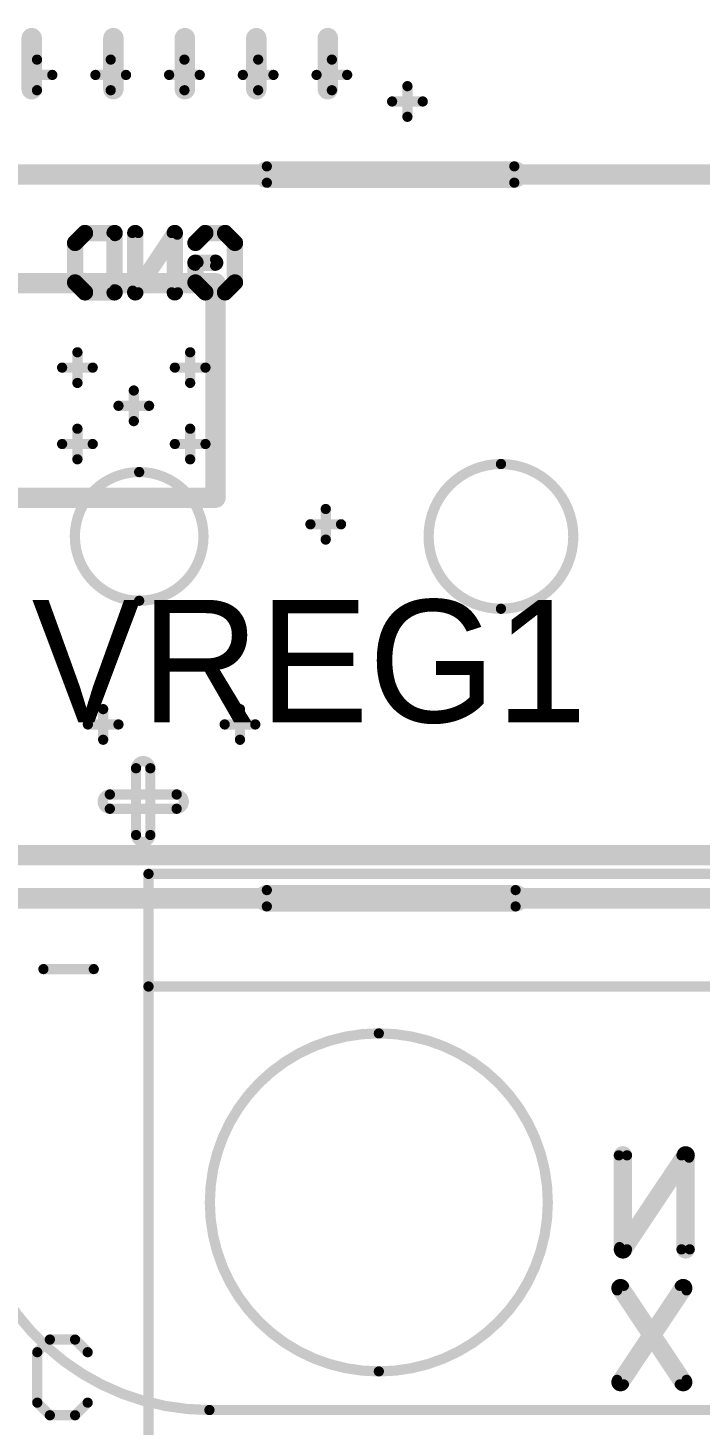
# Model space of a CAD drawing. Header units: millimetres. Extents: x 14 to 185, y 20 to 238.
# Drawn here: x 26.62 to 34.98, y 78.26 to 95.63 of the extents above; entities that cross this region are included whole.
import ezdxf

# ---------------------------------------------------------------- set-up
doc = ezdxf.new("R2010")
doc.units = ezdxf.units.MM
for name, color, linetype in [('BottomOverlay', 54, 'Continuous'), ('Mechanical2', 216, 'Continuous'), ('TopOverlay', 2, 'Continuous')]:
    doc.layers.add(name, color=color, linetype=linetype)

# ---------------------------------------------------------------- blocks, each defined once
blk = doc.blocks.new('POLOLU_2122_5')
at = {"layer": 'Mechanical2', "const_width": 0.127}
for points in [[(9.525, -1.27), (9.525, 15.24)], [(0.1524, 10.9601), (0.1524, 11.3411)], [(0.3429, 11.1506), (-0.0381, 11.1506)], [(-0.1778, 10.0203), (-0.1778, 10.4013)], [(0.0127, 10.2108), (-0.3683, 10.2108)], [(5.4102, 9.9441), (5.4102, 10.3251)], [(5.6007, 10.1346), (5.2197, 10.1346)], [(-0.1778, 9.10336), (-0.1778, 9.48436)], [(0.0127, 9.29386), (-0.3683, 9.29386)], [(7.8994, 8.8773), (7.8994, 9.2583)], [(8.0899, 9.0678), (7.7089, 9.0678)], [(3.46202, 8.25754), (3.46202, 8.63854)], [(4.41198, 8.25754), (4.41198, 8.63854)], [(-0.1778, 8.18642), (-0.1778, 8.56742)], [(0.0127, 8.37692), (-0.3683, 8.37692)], [(3.65252, 8.44804), (3.27152, 8.44804)], [(4.60248, 8.44804), (4.22148, 8.44804)], [(3.937, 7.5565), (3.937, 7.9375)], [(-0.1778, 7.26948), (-0.1778, 7.65048)], [(4.1275, 7.747), (3.7465, 7.747)], [(0.0127, 7.45998), (-0.3683, 7.45998)], [(7.8994, 7.1755), (7.8994, 7.5565)], [(3.46202, 6.85546), (3.46202, 7.23646)], [(4.41198, 6.85546), (4.41198, 7.23646)], [(8.0899, 7.366), (7.7089, 7.366)], [(3.65252, 7.04596), (3.27152, 7.04596)], [(4.60248, 7.04596), (4.22148, 7.04596)], [(-0.1778, 6.35254), (-0.1778, 6.73354)], [(0.0127, 6.54304), (-0.3683, 6.54304)]]:
    blk.add_lwpolyline(points, dxfattribs=at)
at = {"layer": 'Mechanical2', "const_width": 0.0635}
for points in [[(0.12065, 11.3411, 1), (0.18415, 11.3411, 1)], [(-0.06985, 11.1506, 1), (-0.00635, 11.1506, 1)], [(0.31115, 11.1506, 1), (0.37465, 11.1506, 1)], [(0.12065, 10.9601, 1), (0.18415, 10.9601, 1)], [(-0.20955, 10.4013, 1), (-0.14605, 10.4013, 1)], [(-0.40005, 10.2108, 1), (-0.33655, 10.2108, 1)], [(-0.01905, 10.2108, 1), (0.04445, 10.2108, 1)], [(5.37845, 10.3251, 1), (5.44195, 10.3251, 1)], [(-0.20955, 10.0203, 1), (-0.14605, 10.0203, 1)], [(5.18795, 10.1346, 1), (5.25145, 10.1346, 1)], [(5.56895, 10.1346, 1), (5.63245, 10.1346, 1)], [(5.37845, 9.9441, 1), (5.44195, 9.9441, 1)], [(-0.20955, 9.48436, 1), (-0.14605, 9.48436, 1)], [(-0.40005, 9.29386, 1), (-0.33655, 9.29386, 1)], [(-0.01905, 9.29386, 1), (0.04445, 9.29386, 1)], [(7.86765, 9.2583, 1), (7.93115, 9.2583, 1)], [(-0.20955, 9.10336, 1), (-0.14605, 9.10336, 1)], [(7.67715, 9.0678, 1), (7.74065, 9.0678, 1)], [(8.05815, 9.0678, 1), (8.12165, 9.0678, 1)], [(7.86765, 8.8773, 1), (7.93115, 8.8773, 1)], [(3.43027, 8.63854, 1), (3.49377, 8.63854, 1)], [(4.38023, 8.63854, 1), (4.44373, 8.63854, 1)], [(-0.20955, 8.56742, 1), (-0.14605, 8.56742, 1)], [(-0.40005, 8.37692, 1), (-0.33655, 8.37692, 1)], [(-0.01905, 8.37692, 1), (0.04445, 8.37692, 1)], [(3.23977, 8.44804, 1), (3.30327, 8.44804, 1)], [(3.62077, 8.44804, 1), (3.68427, 8.44804, 1)], [(4.18973, 8.44804, 1), (4.25323, 8.44804, 1)], [(4.57073, 8.44804, 1), (4.63423, 8.44804, 1)], [(-0.20955, 8.18642, 1), (-0.14605, 8.18642, 1)], [(3.43027, 8.25754, 1), (3.49377, 8.25754, 1)], [(4.38023, 8.25754, 1), (4.44373, 8.25754, 1)], [(3.90525, 7.9375, 1), (3.96875, 7.9375, 1)], [(-0.20955, 7.65048, 1), (-0.14605, 7.65048, 1)], [(3.71475, 7.747, 1), (3.77825, 7.747, 1)], [(4.09575, 7.747, 1), (4.15925, 7.747, 1)], [(-0.40005, 7.45998, 1), (-0.33655, 7.45998, 1)], [(-0.01905, 7.45998, 1), (0.04445, 7.45998, 1)], [(3.90525, 7.5565, 1), (3.96875, 7.5565, 1)], [(7.86765, 7.5565, 1), (7.93115, 7.5565, 1)], [(-0.20955, 7.26948, 1), (-0.14605, 7.26948, 1)], [(3.43027, 7.23646, 1), (3.49377, 7.23646, 1)], [(4.38023, 7.23646, 1), (4.44373, 7.23646, 1)], [(7.67715, 7.366, 1), (7.74065, 7.366, 1)], [(8.05815, 7.366, 1), (8.12165, 7.366, 1)], [(7.86765, 7.1755, 1), (7.93115, 7.1755, 1)], [(3.23977, 7.04596, 1), (3.30327, 7.04596, 1)], [(3.62077, 7.04596, 1), (3.68427, 7.04596, 1)], [(4.18973, 7.04596, 1), (4.25323, 7.04596, 1)], [(4.57073, 7.04596, 1), (4.63423, 7.04596, 1)], [(-0.20955, 6.73354, 1), (-0.14605, 6.73354, 1)], [(3.43027, 6.85546, 1), (3.49377, 6.85546, 1)], [(4.38023, 6.85546, 1), (4.44373, 6.85546, 1)], [(-0.40005, 6.54304, 1), (-0.33655, 6.54304, 1)], [(-0.01905, 6.54304, 1), (0.04445, 6.54304, 1)]]:
    blk.add_lwpolyline(points, format="xyb", close=True, dxfattribs=at)
at = {"layer": 'TopOverlay', "const_width": 0.254}
for points in [[(9.525, -1.27), (9.525, 15.24)], [(0, 10.16), (-0.635, 10.16)], [(0, 9.271), (-0.635, 9.271)], [(2.413, 5.969), (2.413, 8.763)], [(5.08, 8.763), (2.413, 8.763)], [(5.08, 5.969), (5.08, 8.763)], [(0, 8.382), (-0.635, 8.382)], [(0, 7.493), (-0.635, 7.493)], [(0, 6.477), (-0.635, 6.477)]]:
    blk.add_lwpolyline(points, dxfattribs=at)
at = {"layer": 'TopOverlay', "const_width": 0.127}
for points in [[(-0.6985, 10.16, 1), (-0.5715, 10.16, 1)], [(-0.0635, 10.16, 1), (0.0635, 10.16, 1)], [(-0.6985, 9.271, 1), (-0.5715, 9.271, 1)], [(-0.0635, 9.271, 1), (0.0635, 9.271, 1)], [(2.3495, 8.763, 1), (2.4765, 8.763, 1)], [(2.3495, 8.763, 1), (2.4765, 8.763, 1)], [(5.0165, 8.763, 1), (5.1435, 8.763, 1)], [(5.0165, 8.763, 1), (5.1435, 8.763, 1)], [(-0.6985, 8.382, 1), (-0.5715, 8.382, 1)], [(-0.0635, 8.382, 1), (0.0635, 8.382, 1)], [(-0.6985, 7.493, 1), (-0.5715, 7.493, 1)], [(-0.0635, 7.493, 1), (0.0635, 7.493, 1)], [(-0.6985, 6.477, 1), (-0.5715, 6.477, 1)], [(-0.0635, 6.477, 1), (0.0635, 6.477, 1)]]:
    blk.add_lwpolyline(points, format="xyb", close=True, dxfattribs=at)
blk = doc.blocks.new('ADAFRUIT_904_11')
at = {"layer": 'TopOverlay', "const_width": 0.127}
for points in [[(2.469, 19.706), (9.469, 19.706)], [(2.469, 18.306), (2.469, 19.706)], [(-4.191, 19.446), (16.129, 19.446)], [(1.162, 18.522), (1.789, 18.522)], [(2.469, 12.706), (2.469, 18.306)], [(2.469, 18.306), (9.469, 18.306)], [(1.085, 13.758), (1.242, 13.915)], [(1.242, 13.915), (1.556, 13.915)], [(1.556, 13.915), (1.712, 13.758)], [(1.085, 13.131), (1.085, 13.758)], [(1.085, 13.131), (1.242, 12.974)], [(1.242, 12.974), (1.556, 12.974)], [(1.556, 12.974), (1.712, 13.131)]]:
    blk.add_lwpolyline(points, dxfattribs=at)
at = {"layer": 'TopOverlay', "const_width": 0.0635}
for points in [[(2.437, 19.706, 1), (2.501, 19.706, 1)], [(2.437, 19.706, 1), (2.501, 19.706, 1)], [(1.13, 18.522, 1), (1.193, 18.522, 1)], [(1.757, 18.522, 1), (1.82, 18.522, 1)], [(2.437, 18.306, 1), (2.501, 18.306, 1)], [(2.437, 18.306, 1), (2.501, 18.306, 1)], [(2.437, 18.306, 1), (2.501, 18.306, 1)], [(1.21, 13.915, 1), (1.274, 13.915, 1)], [(1.21, 13.915, 1), (1.274, 13.915, 1)], [(1.524, 13.915, 1), (1.587, 13.915, 1)], [(1.524, 13.915, 1), (1.587, 13.915, 1)], [(1.054, 13.758, 1), (1.117, 13.758, 1)], [(1.054, 13.758, 1), (1.117, 13.758, 1)], [(1.681, 13.758, 1), (1.744, 13.758, 1)], [(1.054, 13.131, 1), (1.117, 13.131, 1)], [(1.054, 13.131, 1), (1.117, 13.131, 1)], [(1.21, 12.974, 1), (1.274, 12.974, 1)], [(1.21, 12.974, 1), (1.274, 12.974, 1)], [(1.524, 12.974, 1), (1.587, 12.974, 1)], [(1.524, 12.974, 1), (1.587, 12.974, 1)], [(1.681, 13.131, 1), (1.744, 13.131, 1)]]:
    blk.add_lwpolyline(points, format="xyb", close=True, dxfattribs=at)
blk = doc.blocks.new('ADAFRUIT_390_B_12')
at = {"layer": 'BottomOverlay', "const_width": 0.127}
for points in [[(40.682, -30.047), (40.682, -3)], [(25.255, -34.921), (25.255, -20.667)], [(25.382, -34.921), (25.382, -20.667)], [(34.255, -34.921), (34.255, -21.921)], [(34.382, -34.921), (34.382, -21.921)], [(38.656, -24.946), (37.487, -24.166)], [(38.684, -24.073), (37.515, -24.073)], [(38.684, -24.175), (37.515, -24.175)], [(38.712, -24.861), (37.543, -24.082)], [(39.138, -24.892), (40.307, -24.112)], [(40.307, -24.976), (39.138, -24.197)], [(40.363, -24.892), (39.194, -24.112)], [(39.194, -24.976), (40.363, -24.197)], [(38.684, -24.853), (37.515, -24.853)], [(38.684, -24.955), (37.515, -24.955)], [(25.216, -29.333), (25.216, -26.255)], [(25.42, -29.333), (25.42, -26.255)], [(34.216, -29.333), (34.216, -26.239)], [(34.42, -29.333), (34.42, -26.239)], [(26.019, -29.826), (26.141, -29.703)], [(26.072, -29.88), (26.195, -29.757)], [(26.66, -29.692), (26.168, -29.692)], [(26.66, -29.768), (26.168, -29.768)], [(26.756, -29.88), (26.633, -29.757)], [(26.81, -29.826), (26.687, -29.703)], [(26.007, -30.098), (26.007, -29.853)], [(26.084, -30.098), (26.084, -29.853)], [(26.745, -30.098), (26.745, -29.853)], [(26.821, -30.098), (26.821, -29.853)], [(26.195, -30.194), (26.072, -30.071)], [(26.376, -30.221), (26.376, -29.976)], [(26.452, -30.221), (26.452, -29.976)], [(26.633, -30.194), (26.756, -30.071)], [(26.141, -30.248), (26.019, -30.125)], [(26.66, -30.183), (26.414, -30.183)], [(26.66, -30.259), (26.414, -30.259)], [(26.687, -30.248), (26.81, -30.125)], [(26.783, -30.44), (26.046, -30.44)], [(26.804, -30.938), (26.067, -30.447)], [(33.027, -31.286), (33.027, -30.455)], [(33.205, -31.286), (33.205, -30.455)], [(26.762, -31.002), (26.024, -30.51)], [(26.783, -30.516), (26.046, -30.516)], [(33.531, -30.782), (32.701, -30.782)], [(26.783, -30.932), (26.046, -30.932)], [(33.531, -30.96), (32.701, -30.96)], [(26.783, -31.008), (26.046, -31.008)], [(26.007, -31.595), (26.007, -31.227)], [(26.783, -31.189), (26.046, -31.189)], [(26.783, -31.265), (26.046, -31.265)], [(26.084, -31.595), (26.084, -31.227)], [(26.745, -31.595), (26.745, -31.227)], [(26.821, -31.595), (26.821, -31.227)], [(26.141, -31.745), (26.019, -31.622)], [(26.195, -31.691), (26.072, -31.568)], [(26.66, -31.68), (26.168, -31.68)], [(26.633, -31.691), (26.756, -31.568)], [(26.687, -31.745), (26.81, -31.622)], [(26.66, -31.756), (26.168, -31.756)]]:
    blk.add_lwpolyline(points, dxfattribs=at)
for points in [[(37.487, -24.166, -1), (37.543, -24.082)], [(37.515, -24.175, -1), (37.515, -24.073)], [(38.684, -24.073, -1), (38.684, -24.175)], [(39.138, -24.197, -1), (39.194, -24.112)], [(40.307, -24.112, -1), (40.363, -24.197)], [(37.515, -24.955, -1), (37.515, -24.853)], [(38.712, -24.861, -1), (38.656, -24.946)], [(38.684, -24.853, -1), (38.684, -24.955)], [(39.194, -24.976, -1), (39.138, -24.892)], [(40.363, -24.892, -1), (40.307, -24.976)], [(25.216, -26.255, -1), (25.42, -26.255)], [(34.216, -26.239, -1), (34.42, -26.239)], [(25.42, -29.333, -1), (25.216, -29.333)], [(34.42, -29.333, -1), (34.216, -29.333)], [(26.168, -29.768, -1), (26.168, -29.692)], [(26.141, -29.703, -1), (26.195, -29.757)], [(26.633, -29.757, -1), (26.687, -29.703)], [(26.66, -29.692, -1), (26.66, -29.768)], [(26.007, -29.853, -1), (26.084, -29.853)], [(26.072, -29.88, -1), (26.019, -29.826)], [(26.376, -29.976, -1), (26.452, -29.976)], [(26.745, -29.853, -1), (26.821, -29.853)], [(26.81, -29.826, -1), (26.756, -29.88)], [(26.019, -30.125, -1), (26.072, -30.071)], [(26.084, -30.098, -1), (26.007, -30.098)], [(26.821, -30.098, -1), (26.745, -30.098)], [(26.756, -30.071, -1), (26.81, -30.125)], [(40.682, -30.047, -0.414214), (37.682, -33.047)], [(26.195, -30.194, -1), (26.141, -30.248)], [(26.414, -30.259, -1), (26.414, -30.183)], [(26.452, -30.221, -1), (26.376, -30.221)], [(26.687, -30.248, -1), (26.633, -30.194)], [(26.66, -30.183, -1), (26.66, -30.259)], [(26.024, -30.51, -1), (26.067, -30.447)], [(26.046, -30.516, -1), (26.046, -30.44)], [(26.783, -30.44, -1), (26.783, -30.516)], [(33.027, -30.455, -1), (33.205, -30.455)], [(32.701, -30.96, -1), (32.701, -30.782)], [(33.531, -30.782, -1), (33.531, -30.96)], [(26.046, -31.008, -1), (26.046, -30.932)], [(26.804, -30.938, -1), (26.762, -31.002)], [(26.783, -30.932, -1), (26.783, -31.008)], [(26.007, -31.227, -1), (26.084, -31.227)], [(26.046, -31.265, -1), (26.046, -31.189)], [(26.745, -31.227, -1), (26.821, -31.227)], [(26.783, -31.189, -1), (26.783, -31.265)], [(33.205, -31.286, -1), (33.027, -31.286)], [(26.019, -31.622, -1), (26.072, -31.568)], [(26.084, -31.595, -1), (26.007, -31.595)], [(26.168, -31.756, -1), (26.168, -31.68)], [(26.66, -31.68, -1), (26.66, -31.756)], [(26.821, -31.595, -1), (26.745, -31.595)], [(26.756, -31.568, -1), (26.81, -31.622)], [(26.195, -31.691, -1), (26.141, -31.745)], [(26.687, -31.745, -1), (26.633, -31.691)]]:
    blk.add_lwpolyline(points, format="xyb", dxfattribs=at)
at = {"layer": 'BottomOverlay'}
for points, const_width in [([(37.455, -24.166, 1), (37.518, -24.166, 1)], 0.0635), ([(37.455, -24.166, 1), (37.518, -24.166, 1)], 0.0635), ([(37.483, -24.073, 1), (37.547, -24.073, 1)], 0.0635), ([(37.483, -24.073, 1), (37.547, -24.073, 1)], 0.0635), ([(37.483, -24.175, 1), (37.547, -24.175, 1)], 0.0635), ([(37.483, -24.175, 1), (37.547, -24.175, 1)], 0.0635), ([(37.511, -24.082, 1), (37.575, -24.082, 1)], 0.0635), ([(37.511, -24.082, 1), (37.575, -24.082, 1)], 0.0635), ([(38.652, -24.073, 1), (38.716, -24.073, 1)], 0.0635), ([(38.652, -24.073, 1), (38.716, -24.073, 1)], 0.0635), ([(38.652, -24.175, 1), (38.716, -24.175, 1)], 0.0635), ([(38.652, -24.175, 1), (38.716, -24.175, 1)], 0.0635), ([(39.106, -24.197, 1), (39.169, -24.197, 1)], 0.0635), ([(39.106, -24.197, 1), (39.169, -24.197, 1)], 0.0635), ([(39.162, -24.112, 1), (39.226, -24.112, 1)], 0.0635), ([(39.162, -24.112, 1), (39.226, -24.112, 1)], 0.0635), ([(40.275, -24.112, 1), (40.339, -24.112, 1)], 0.0635), ([(40.275, -24.112, 1), (40.339, -24.112, 1)], 0.0635), ([(40.332, -24.197, 1), (40.395, -24.197, 1)], 0.0635), ([(40.332, -24.197, 1), (40.395, -24.197, 1)], 0.0635), ([(37.483, -24.853, 1), (37.547, -24.853, 1)], 0.0635), ([(37.483, -24.853, 1), (37.547, -24.853, 1)], 0.0635), ([(38.652, -24.853, 1), (38.716, -24.853, 1)], 0.0635), ([(38.652, -24.853, 1), (38.716, -24.853, 1)], 0.0635), ([(38.681, -24.861, 1), (38.744, -24.861, 1)], 0.0635), ([(38.681, -24.861, 1), (38.744, -24.861, 1)], 0.0635), ([(39.106, -24.892, 1), (39.169, -24.892, 1)], 0.0635), ([(39.106, -24.892, 1), (39.169, -24.892, 1)], 0.0635), ([(40.332, -24.892, 1), (40.395, -24.892, 1)], 0.0635), ([(40.332, -24.892, 1), (40.395, -24.892, 1)], 0.0635), ([(37.483, -24.955, 1), (37.547, -24.955, 1)], 0.0635), ([(37.483, -24.955, 1), (37.547, -24.955, 1)], 0.0635), ([(38.624, -24.946, 1), (38.688, -24.946, 1)], 0.0635), ([(38.624, -24.946, 1), (38.688, -24.946, 1)], 0.0635), ([(38.652, -24.955, 1), (38.716, -24.955, 1)], 0.0635), ([(38.652, -24.955, 1), (38.716, -24.955, 1)], 0.0635), ([(39.162, -24.976, 1), (39.226, -24.976, 1)], 0.0635), ([(39.162, -24.976, 1), (39.226, -24.976, 1)], 0.0635), ([(40.275, -24.976, 1), (40.339, -24.976, 1)], 0.0635), ([(40.275, -24.976, 1), (40.339, -24.976, 1)], 0.0635), ([(30.718, -26.421, 1), (28.918, -26.421, 1)], 0.127), ([(40.202, -27.94, 1), (35.998, -27.94, 1)], 0.127), ([(25.185, -26.255, 1), (25.248, -26.255, 1)], 0.0635), ([(25.185, -26.255, 1), (25.248, -26.255, 1)], 0.0635), ([(25.388, -26.255, 1), (25.451, -26.255, 1)], 0.0635), ([(25.388, -26.255, 1), (25.451, -26.255, 1)], 0.0635), ([(34.185, -26.239, 1), (34.248, -26.239, 1)], 0.0635), ([(34.185, -26.239, 1), (34.248, -26.239, 1)], 0.0635), ([(34.388, -26.239, 1), (34.451, -26.239, 1)], 0.0635), ([(34.388, -26.239, 1), (34.451, -26.239, 1)], 0.0635), ([(28.886, -26.421, 1), (28.95, -26.421, 1)], 0.0635), ([(30.686, -26.421, 1), (30.75, -26.421, 1)], 0.0635), ([(35.967, -27.94, 1), (36.03, -27.94, 1)], 0.0635), ([(40.17, -27.94, 1), (40.233, -27.94, 1)], 0.0635), ([(25.185, -29.333, 1), (25.248, -29.333, 1)], 0.0635), ([(25.185, -29.333, 1), (25.248, -29.333, 1)], 0.0635), ([(25.388, -29.333, 1), (25.451, -29.333, 1)], 0.0635), ([(25.388, -29.333, 1), (25.451, -29.333, 1)], 0.0635), ([(34.185, -29.333, 1), (34.248, -29.333, 1)], 0.0635), ([(34.185, -29.333, 1), (34.248, -29.333, 1)], 0.0635), ([(34.388, -29.333, 1), (34.451, -29.333, 1)], 0.0635), ([(34.388, -29.333, 1), (34.451, -29.333, 1)], 0.0635), ([(26.11, -29.703, 1), (26.173, -29.703, 1)], 0.0635), ([(26.11, -29.703, 1), (26.173, -29.703, 1)], 0.0635), ([(26.137, -29.692, 1), (26.2, -29.692, 1)], 0.0635), ([(26.137, -29.692, 1), (26.2, -29.692, 1)], 0.0635), ([(26.137, -29.768, 1), (26.2, -29.768, 1)], 0.0635), ([(26.137, -29.768, 1), (26.2, -29.768, 1)], 0.0635), ([(26.164, -29.757, 1), (26.227, -29.757, 1)], 0.0635), ([(26.164, -29.757, 1), (26.227, -29.757, 1)], 0.0635), ([(26.601, -29.757, 1), (26.665, -29.757, 1)], 0.0635), ([(26.601, -29.757, 1), (26.665, -29.757, 1)], 0.0635), ([(26.628, -29.692, 1), (26.692, -29.692, 1)], 0.0635), ([(26.628, -29.692, 1), (26.692, -29.692, 1)], 0.0635), ([(26.628, -29.768, 1), (26.692, -29.768, 1)], 0.0635), ([(26.628, -29.768, 1), (26.692, -29.768, 1)], 0.0635), ([(26.655, -29.703, 1), (26.719, -29.703, 1)], 0.0635), ([(26.655, -29.703, 1), (26.719, -29.703, 1)], 0.0635), ([(25.976, -29.853, 1), (26.039, -29.853, 1)], 0.0635), ([(25.976, -29.853, 1), (26.039, -29.853, 1)], 0.0635), ([(25.987, -29.826, 1), (26.05, -29.826, 1)], 0.0635), ([(25.987, -29.826, 1), (26.05, -29.826, 1)], 0.0635), ([(26.041, -29.88, 1), (26.104, -29.88, 1)], 0.0635), ([(26.041, -29.88, 1), (26.104, -29.88, 1)], 0.0635), ([(26.052, -29.853, 1), (26.115, -29.853, 1)], 0.0635), ([(26.052, -29.853, 1), (26.115, -29.853, 1)], 0.0635), ([(26.713, -29.853, 1), (26.776, -29.853, 1)], 0.0635), ([(26.713, -29.853, 1), (26.776, -29.853, 1)], 0.0635), ([(26.724, -29.88, 1), (26.788, -29.88, 1)], 0.0635), ([(26.724, -29.88, 1), (26.788, -29.88, 1)], 0.0635), ([(26.778, -29.826, 1), (26.841, -29.826, 1)], 0.0635), ([(26.778, -29.826, 1), (26.841, -29.826, 1)], 0.0635), ([(26.789, -29.853, 1), (26.853, -29.853, 1)], 0.0635), ([(26.789, -29.853, 1), (26.853, -29.853, 1)], 0.0635), ([(25.976, -30.098, 1), (26.039, -30.098, 1)], 0.0635), ([(25.976, -30.098, 1), (26.039, -30.098, 1)], 0.0635), ([(26.041, -30.071, 1), (26.104, -30.071, 1)], 0.0635), ([(26.041, -30.071, 1), (26.104, -30.071, 1)], 0.0635), ([(26.052, -30.098, 1), (26.115, -30.098, 1)], 0.0635), ([(26.052, -30.098, 1), (26.115, -30.098, 1)], 0.0635), ([(26.344, -29.976, 1), (26.408, -29.976, 1)], 0.0635), ([(26.344, -29.976, 1), (26.408, -29.976, 1)], 0.0635), ([(26.42, -29.976, 1), (26.484, -29.976, 1)], 0.0635), ([(26.42, -29.976, 1), (26.484, -29.976, 1)], 0.0635), ([(26.713, -30.098, 1), (26.776, -30.098, 1)], 0.0635), ([(26.713, -30.098, 1), (26.776, -30.098, 1)], 0.0635), ([(26.724, -30.071, 1), (26.788, -30.071, 1)], 0.0635), ([(26.724, -30.071, 1), (26.788, -30.071, 1)], 0.0635), ([(26.789, -30.098, 1), (26.853, -30.098, 1)], 0.0635), ([(26.789, -30.098, 1), (26.853, -30.098, 1)], 0.0635), ([(40.65, -30.047, 1), (40.714, -30.047, 1)], 0.0635), ([(40.65, -30.047, 1), (40.714, -30.047, 1)], 0.0635), ([(25.987, -30.125, 1), (26.05, -30.125, 1)], 0.0635), ([(25.987, -30.125, 1), (26.05, -30.125, 1)], 0.0635), ([(26.11, -30.248, 1), (26.173, -30.248, 1)], 0.0635), ([(26.11, -30.248, 1), (26.173, -30.248, 1)], 0.0635), ([(26.164, -30.194, 1), (26.227, -30.194, 1)], 0.0635), ([(26.164, -30.194, 1), (26.227, -30.194, 1)], 0.0635), ([(26.344, -30.221, 1), (26.408, -30.221, 1)], 0.0635), ([(26.344, -30.221, 1), (26.408, -30.221, 1)], 0.0635), ([(26.382, -30.183, 1), (26.446, -30.183, 1)], 0.0635), ([(26.382, -30.183, 1), (26.446, -30.183, 1)], 0.0635), ([(26.382, -30.259, 1), (26.446, -30.259, 1)], 0.0635), ([(26.382, -30.259, 1), (26.446, -30.259, 1)], 0.0635), ([(26.42, -30.221, 1), (26.484, -30.221, 1)], 0.0635), ([(26.42, -30.221, 1), (26.484, -30.221, 1)], 0.0635), ([(26.601, -30.194, 1), (26.665, -30.194, 1)], 0.0635), ([(26.601, -30.194, 1), (26.665, -30.194, 1)], 0.0635), ([(26.628, -30.183, 1), (26.692, -30.183, 1)], 0.0635), ([(26.628, -30.183, 1), (26.692, -30.183, 1)], 0.0635), ([(26.628, -30.259, 1), (26.692, -30.259, 1)], 0.0635), ([(26.628, -30.259, 1), (26.692, -30.259, 1)], 0.0635), ([(26.655, -30.248, 1), (26.719, -30.248, 1)], 0.0635), ([(26.655, -30.248, 1), (26.719, -30.248, 1)], 0.0635), ([(26.778, -30.125, 1), (26.841, -30.125, 1)], 0.0635), ([(26.778, -30.125, 1), (26.841, -30.125, 1)], 0.0635), ([(30.618, -30.921, 1), (29.018, -30.921, 1)], 0.127), ([(26.014, -30.44, 1), (26.077, -30.44, 1)], 0.0635), ([(26.014, -30.44, 1), (26.077, -30.44, 1)], 0.0635), ([(26.035, -30.447, 1), (26.098, -30.447, 1)], 0.0635), ([(26.035, -30.447, 1), (26.098, -30.447, 1)], 0.0635), ([(26.751, -30.44, 1), (26.814, -30.44, 1)], 0.0635), ([(26.751, -30.44, 1), (26.814, -30.44, 1)], 0.0635), ([(32.995, -30.455, 1), (33.059, -30.455, 1)], 0.0635), ([(32.995, -30.455, 1), (33.059, -30.455, 1)], 0.0635), ([(33.173, -30.455, 1), (33.237, -30.455, 1)], 0.0635), ([(33.173, -30.455, 1), (33.237, -30.455, 1)], 0.0635), ([(25.993, -30.51, 1), (26.056, -30.51, 1)], 0.0635), ([(25.993, -30.51, 1), (26.056, -30.51, 1)], 0.0635), ([(26.014, -30.516, 1), (26.077, -30.516, 1)], 0.0635), ([(26.014, -30.516, 1), (26.077, -30.516, 1)], 0.0635), ([(26.751, -30.516, 1), (26.814, -30.516, 1)], 0.0635), ([(26.751, -30.516, 1), (26.814, -30.516, 1)], 0.0635), ([(32.669, -30.782, 1), (32.733, -30.782, 1)], 0.0635), ([(32.669, -30.782, 1), (32.733, -30.782, 1)], 0.0635), ([(33.5, -30.782, 1), (33.563, -30.782, 1)], 0.0635), ([(33.5, -30.782, 1), (33.563, -30.782, 1)], 0.0635), ([(26.014, -30.932, 1), (26.077, -30.932, 1)], 0.0635), ([(26.014, -30.932, 1), (26.077, -30.932, 1)], 0.0635), ([(26.751, -30.932, 1), (26.814, -30.932, 1)], 0.0635), ([(26.751, -30.932, 1), (26.814, -30.932, 1)], 0.0635), ([(26.772, -30.938, 1), (26.836, -30.938, 1)], 0.0635), ([(26.772, -30.938, 1), (26.836, -30.938, 1)], 0.0635), ([(28.986, -30.921, 1), (29.05, -30.921, 1)], 0.0635), ([(30.586, -30.921, 1), (30.65, -30.921, 1)], 0.0635), ([(32.669, -30.96, 1), (32.733, -30.96, 1)], 0.0635), ([(32.669, -30.96, 1), (32.733, -30.96, 1)], 0.0635), ([(33.5, -30.96, 1), (33.563, -30.96, 1)], 0.0635), ([(33.5, -30.96, 1), (33.563, -30.96, 1)], 0.0635), ([(26.014, -31.008, 1), (26.077, -31.008, 1)], 0.0635), ([(26.014, -31.008, 1), (26.077, -31.008, 1)], 0.0635), ([(26.73, -31.002, 1), (26.793, -31.002, 1)], 0.0635), ([(26.73, -31.002, 1), (26.793, -31.002, 1)], 0.0635), ([(26.751, -31.008, 1), (26.814, -31.008, 1)], 0.0635), ([(26.751, -31.008, 1), (26.814, -31.008, 1)], 0.0635), ([(25.976, -31.227, 1), (26.039, -31.227, 1)], 0.0635), ([(25.976, -31.227, 1), (26.039, -31.227, 1)], 0.0635), ([(26.014, -31.189, 1), (26.077, -31.189, 1)], 0.0635), ([(26.014, -31.189, 1), (26.077, -31.189, 1)], 0.0635), ([(26.014, -31.265, 1), (26.077, -31.265, 1)], 0.0635), ([(26.014, -31.265, 1), (26.077, -31.265, 1)], 0.0635), ([(26.052, -31.227, 1), (26.115, -31.227, 1)], 0.0635), ([(26.052, -31.227, 1), (26.115, -31.227, 1)], 0.0635), ([(26.713, -31.227, 1), (26.776, -31.227, 1)], 0.0635), ([(26.713, -31.227, 1), (26.776, -31.227, 1)], 0.0635), ([(26.751, -31.189, 1), (26.814, -31.189, 1)], 0.0635), ([(26.751, -31.189, 1), (26.814, -31.189, 1)], 0.0635), ([(26.751, -31.265, 1), (26.814, -31.265, 1)], 0.0635), ([(26.751, -31.265, 1), (26.814, -31.265, 1)], 0.0635), ([(26.789, -31.227, 1), (26.853, -31.227, 1)], 0.0635), ([(26.789, -31.227, 1), (26.853, -31.227, 1)], 0.0635), ([(32.995, -31.286, 1), (33.059, -31.286, 1)], 0.0635), ([(32.995, -31.286, 1), (33.059, -31.286, 1)], 0.0635), ([(33.173, -31.286, 1), (33.237, -31.286, 1)], 0.0635), ([(33.173, -31.286, 1), (33.237, -31.286, 1)], 0.0635), ([(25.976, -31.595, 1), (26.039, -31.595, 1)], 0.0635), ([(25.976, -31.595, 1), (26.039, -31.595, 1)], 0.0635), ([(25.987, -31.622, 1), (26.05, -31.622, 1)], 0.0635), ([(25.987, -31.622, 1), (26.05, -31.622, 1)], 0.0635), ([(26.041, -31.568, 1), (26.104, -31.568, 1)], 0.0635), ([(26.041, -31.568, 1), (26.104, -31.568, 1)], 0.0635), ([(26.052, -31.595, 1), (26.115, -31.595, 1)], 0.0635), ([(26.052, -31.595, 1), (26.115, -31.595, 1)], 0.0635), ([(26.137, -31.68, 1), (26.2, -31.68, 1)], 0.0635), ([(26.137, -31.68, 1), (26.2, -31.68, 1)], 0.0635), ([(26.628, -31.68, 1), (26.692, -31.68, 1)], 0.0635), ([(26.628, -31.68, 1), (26.692, -31.68, 1)], 0.0635), ([(26.713, -31.595, 1), (26.776, -31.595, 1)], 0.0635), ([(26.713, -31.595, 1), (26.776, -31.595, 1)], 0.0635), ([(26.724, -31.568, 1), (26.788, -31.568, 1)], 0.0635), ([(26.724, -31.568, 1), (26.788, -31.568, 1)], 0.0635), ([(26.778, -31.622, 1), (26.841, -31.622, 1)], 0.0635), ([(26.778, -31.622, 1), (26.841, -31.622, 1)], 0.0635), ([(26.789, -31.595, 1), (26.853, -31.595, 1)], 0.0635), ([(26.789, -31.595, 1), (26.853, -31.595, 1)], 0.0635), ([(26.11, -31.745, 1), (26.173, -31.745, 1)], 0.0635), ([(26.11, -31.745, 1), (26.173, -31.745, 1)], 0.0635), ([(26.137, -31.756, 1), (26.2, -31.756, 1)], 0.0635), ([(26.137, -31.756, 1), (26.2, -31.756, 1)], 0.0635), ([(26.164, -31.691, 1), (26.227, -31.691, 1)], 0.0635), ([(26.164, -31.691, 1), (26.227, -31.691, 1)], 0.0635), ([(26.601, -31.691, 1), (26.665, -31.691, 1)], 0.0635), ([(26.601, -31.691, 1), (26.665, -31.691, 1)], 0.0635), ([(26.628, -31.756, 1), (26.692, -31.756, 1)], 0.0635), ([(26.628, -31.756, 1), (26.692, -31.756, 1)], 0.0635), ([(26.655, -31.745, 1), (26.719, -31.745, 1)], 0.0635), ([(26.655, -31.745, 1), (26.719, -31.745, 1)], 0.0635)]:
    blk.add_lwpolyline(points, format="xyb", close=True, dxfattribs=dict(at, const_width=const_width))

msp = doc.modelspace()

# ---------------------------------------------------------------- block references
for name, p, rotation in [('ADAFRUIT_390_B_12', (58.928, 119.126), 270), ('POLOLU_2122_5', (20.193, 94.869), 270), ('ADAFRUIT_904_11', (25.654, 65.405), 360)]:
    msp.add_blockref(name, p, dxfattribs=dict(rotation=rotation))

# ---------------------------------------------------------------- texts
at = {"layer": 'TopOverlay'}
msp.add_text('VREG1', height=1.524, dxfattribs=at).set_placement((26.67, 86.995))

doc.saveas('drawing.dxf')
